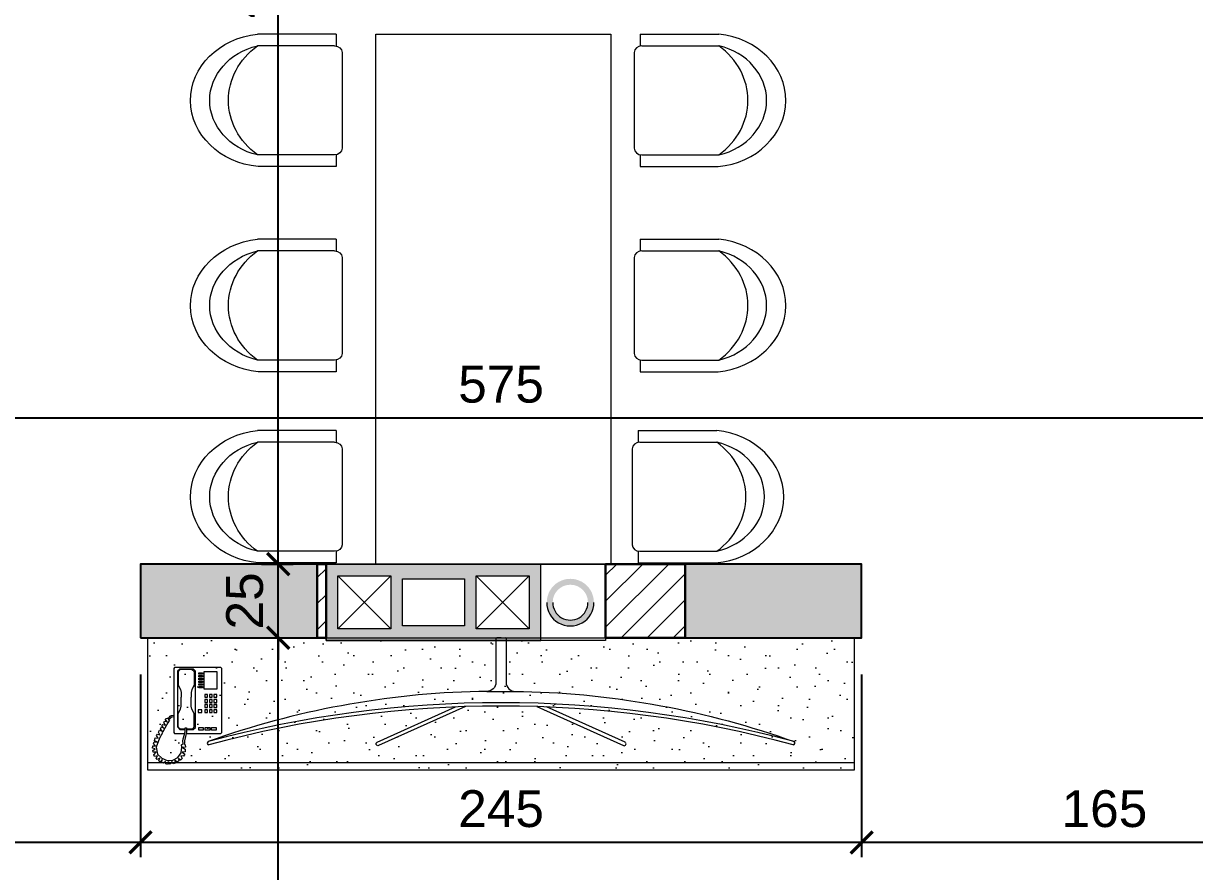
# Model space of a CAD drawing. Header units: centimetres. Extents: x 111832 to 117233, y -55119 to -48329.
# Drawn here: x 114114.6 to 114512.5, y -52586.8 to -52298.7 of the extents above; entities that cross this region are included whole.
import ezdxf

# ---------------------------------------------------------------- set-up
doc = ezdxf.new("R2010")
doc.units = ezdxf.units.CM
doc.header["$LTSCALE"] = 50
doc.header["$MEASUREMENT"] = 0
doc.linetypes.add('CONTINU', pattern=[0])
doc.layers.get('0').update_dxf_attribs({"color": 8})
for name, color, linetype in [('BETON COUPE', 3, 'CONTINU'), ('BETON TRAME', 252, 'Continuous'), ('BORD', 5, 'Continuous'), ('COTE 50ème', 1, 'Continuous')]:
    doc.layers.add(name, color=color, linetype=linetype)
for name, color, linetype, lineweight in [('MACONNERIE COUPE', 7, 'Continuous', 30), ('MACONNERIE HACHURE', 253, 'Continuous', 13), ('MOBILE_Pen_No__18', 9, 'Continuous', 15), ('mobilimi', 8, 'Continuous', 9), ('PERCEMENT', 253, 'Continuous', 20)]:
    doc.layers.add(name, color=color, linetype=linetype, lineweight=lineweight)
doc.layers.add('MOBILE_Pen_No__12', color=7, linetype='Continuous', lineweight=18, true_color=0xa7a7a7)
doc.styles.add('RS_TXT_50', font='arial.ttf', dxfattribs={"height": 12.5})
doc.dimstyles.new('RS_50CM_LINEAIRE', dxfattribs={"dimscale": 5, "dimtxt": 12.5, "dimasz": 1.5, "dimexe": 1, "dimexo": 2.5, "dimgap": 1, "dimtad": 1, "dimdec": 1, "dimrnd": 0.5, "dimdsep": 46, "dimtxsty": 'RS_TXT_50', "dimblk1": 'ARCHTICK', "dimblk2": 'ARCHTICK', "dimsah": 1, "dimcen": 2.5, "dimdle": 1, "dimclrt": 4, "dimadec": 0, "dimazin": 2, "dimtfac": 1, "dimtdec": 1, "dimtix": 1, "dimtmove": 2, "dimatfit": 3, "dimfxl": 1, "dimtolj": 1, "dimtzin": 0, "dimarcsym": 0})

# ---------------------------------------------------------------- blocks, each defined once
blk = doc.blocks.new('Samsung Curved UHD TV_top_cad-block.com')
at = {"color": 0}
for points in [[(-9.4, 104), (-9.4, 18.2, -0.414214), (-27.4, 0.2), (-43.3, 0.2, 0.08003), (-575.5, -98.3)], [(10.6, 104), (10.6, 18.2, 0.414214), (28.6, 0.2), (44.4, 0.2, -0.08003), (576.7, -98.3)], [(-69.5, -29.6), (-240.1, -106.2, -0.969023), (-243.1, -99.6), (-88.9, -30.3)], [(70.7, -29.6), (241.3, -106.2, 0.969023), (244.3, -99.6), (90.1, -30.3)]]:
    blk.add_lwpolyline(points, format="xyb", dxfattribs=at)
for points in [[(0.6, 105.8), (-7.6, 105.8)], [(0.6, 105.8), (8.8, 105.8)]]:
    blk.add_lwpolyline(points, dxfattribs=at)
for centre, radius, start, end in [((-7.6, 104), 1.8, 90, 180), ((8.8, 104), 1.8, 0, 90), ((-1.5, 2066.6), 2066.6, 269.2806, 270.801), ((0.6, -2232.7), 2210.8, 74.8955, 105.1045), ((0.6, -2232.7), 2204.3, 74.8955, 105.1045), ((-573.7, -101.2), 3.43, 122.2401, 267.969), ((574.9, -101.2), 3.43, 272.031, 57.7599)]:
    blk.add_arc(centre, radius, start, end, dxfattribs=at)
blk = doc.blocks.new('1111')
at = {"layer": 'mobilimi'}
for p, q in [((7498090.66, 4737224.66), (7498067.1, 4737224.66)), ((7498090.66, 4737221.1), (7498090.66, 4737224.66)), ((7498090.15, 4737221.13), (7498066.85, 4737221.13)), ((7498092.44, 4737190.14), (7498092.44, 4737219.13)), ((7498090.15, 4737188.14), (7498066.85, 4737188.14)), ((7498090.66, 4737184.61), (7498090.66, 4737188.14)), ((7498090.66, 4737184.61), (7498066.85, 4737184.61))]:
    blk.add_line(p, q, dxfattribs=at)
for centre, major_axis, start_param, end_param in [((7498069.68, 4737204.62), (-23.08, 0), -1.458692, 1.447759), ((7498071.99, 4737204.63), (-19.57, 0), -1.304651, 1.304651), ((7498082.73, 4737204.63), (24.67, 0), 2.270248, 4.012938), ((7498090.15, 4737219.13), (-2.29, 0), 3.141593, 4.712389), ((7498090.15, 4737190.14), (2.29, 0), 4.712389, 6.283185)]:
    blk.add_ellipse(centre, major_axis=major_axis, ratio=0.87377, start_param=start_param, end_param=end_param, dxfattribs=at)
blk = doc.blocks.new('_ArchTick')
at = {"color": 0, "linetype": 'ByBlock', "const_width": 0.15}
blk.add_lwpolyline([(-0.5, -0.5), (0.5, 0.5)], dxfattribs=at)
blk = doc.blocks.new('*D1161')
at = {"layer": 'COTE 50ème', "color": 0, "lineweight": -2, "ltscale": 0.5, "transparency": 16777216}
for p, q in [((114564.37, -52424.74), (114564.37, -52437.71)), ((113989.37, -52456.86), (113989.37, -52427.71)), ((113984.37, -52432.71), (114569.37, -52432.71))]:
    blk.add_line(p, q, dxfattribs=at)
at = {"layer": 'Defpoints', "color": 0, "ltscale": 0.5, "transparency": 16777216}
for p in [(114564.37, -52412.24), (114564.37, -52432.71), (113989.37, -52469.36)]:
    blk.add_point(p, dxfattribs=at)
at = {"layer": 'COTE 50ème', "color": 0, "lineweight": -2, "ltscale": 0.5, "transparency": 16777216, "xscale": 7.5, "yscale": 7.5, "zscale": 7.5, "rotation": 180}
blk.add_blockref('_ArchTick', (113989.37, -52432.71), dxfattribs=at)
at = {"layer": 'COTE 50ème', "color": 0, "lineweight": -2, "ltscale": 0.5, "transparency": 16777216, "xscale": 7.5, "yscale": 7.5, "zscale": 7.5}
blk.add_blockref('_ArchTick', (114564.37, -52432.71), dxfattribs=at)
at = {"layer": 'COTE 50ème', "color": 4, "ltscale": 0.5, "transparency": 16777216, "insert": (114276.87, -52421.35), "char_height": 12.5, "attachment_point": 5, "style": 'RS_TXT_50'}
blk.add_mtext('\\A1;575', dxfattribs=at)
blk = doc.blocks.new('*D1177')
at = {"layer": 'COTE 50ème', "color": 0, "lineweight": -2, "ltscale": 0.5, "transparency": 16777216}
for p, q in [((113989.37, -52568.49), (113989.37, -52690.94)), ((113984.37, -52685.94), (114699.37, -52685.94)), ((114694.37, -52690.31), (114694.37, -52690.94))]:
    blk.add_line(p, q, dxfattribs=at)
at = {"layer": 'Defpoints', "color": 0, "ltscale": 0.5, "transparency": 16777216}
for p in [(113989.37, -52555.99), (114694.37, -52677.81), (114694.37, -52685.94)]:
    blk.add_point(p, dxfattribs=at)
at = {"layer": 'COTE 50ème', "color": 0, "lineweight": -2, "ltscale": 0.5, "transparency": 16777216, "xscale": 7.5, "yscale": 7.5, "zscale": 7.5, "rotation": 180}
blk.add_blockref('_ArchTick', (113989.37, -52685.94), dxfattribs=at)
at = {"layer": 'COTE 50ème', "color": 0, "lineweight": -2, "ltscale": 0.5, "transparency": 16777216, "xscale": 7.5, "yscale": 7.5, "zscale": 7.5}
blk.add_blockref('_ArchTick', (114694.37, -52685.94), dxfattribs=at)
at = {"layer": 'COTE 50ème', "color": 4, "ltscale": 0.5, "transparency": 16777216, "insert": (114341.87, -52674.55), "char_height": 12.5, "attachment_point": 5, "style": 'RS_TXT_50'}
blk.add_mtext('\\A1;705', dxfattribs=at)
blk = doc.blocks.new('*D1301')
at = {"layer": 'COTE 50ème', "color": 0, "lineweight": -2, "ltscale": 0.5, "transparency": 16777216}
for p, q in [((114201.18, -53114.36), (114201.18, -52502.36)), ((114196.87, -52507.36), (114206.18, -52507.36)), ((114216.89, -53109.36), (114196.18, -53109.36))]:
    blk.add_line(p, q, dxfattribs=at)
at = {"layer": 'Defpoints', "color": 0, "ltscale": 0.5, "transparency": 16777216}
for p in [(114184.37, -52507.36), (114201.18, -52507.36), (114229.39, -53109.36)]:
    blk.add_point(p, dxfattribs=at)
at = {"layer": 'COTE 50ème', "color": 0, "lineweight": -2, "ltscale": 0.5, "transparency": 16777216, "xscale": 7.5, "yscale": 7.5, "zscale": 7.5}
for p, rotation in [((114201.18, -52507.36), 90), ((114201.18, -53109.36), 270)]:
    blk.add_blockref('_ArchTick', p, dxfattribs=dict(at, rotation=rotation))
at = {"layer": 'COTE 50ème', "color": 4, "ltscale": 0.5, "transparency": 16777216, "insert": (114189.8, -52808.36), "char_height": 12.5, "attachment_point": 5, "rotation": 90, "style": 'RS_TXT_50'}
blk.add_mtext('\\A1;602', dxfattribs=at)
blk = doc.blocks.new('*D1302')
at = {"layer": 'COTE 50ème', "color": 0, "lineweight": -2, "ltscale": 0.5, "transparency": 16777216}
for p, q in [((114201.18, -52482.36), (114201.18, -52474.86)), ((114195.45, -52482.36), (114206.18, -52482.36)), ((114201.18, -52507.36), (114201.18, -52482.36)), ((114196.87, -52507.36), (114206.18, -52507.36)), ((114201.18, -52507.36), (114201.18, -52514.86))]:
    blk.add_line(p, q, dxfattribs=at)
at = {"layer": 'Defpoints', "color": 0, "ltscale": 0.5, "transparency": 16777216}
for p in [(114182.95, -52482.36), (114201.18, -52482.36), (114184.37, -52507.36)]:
    blk.add_point(p, dxfattribs=at)
at = {"layer": 'COTE 50ème', "color": 0, "lineweight": -2, "ltscale": 0.5, "transparency": 16777216, "xscale": 7.5, "yscale": 7.5, "zscale": 7.5}
for p, rotation in [((114201.18, -52482.36), 270), ((114201.18, -52507.36), 90)]:
    blk.add_blockref('_ArchTick', p, dxfattribs=dict(at, rotation=rotation))
at = {"layer": 'COTE 50ème', "color": 4, "ltscale": 0.5, "transparency": 16777216, "insert": (114189.8, -52494.86), "char_height": 12.5, "attachment_point": 5, "rotation": 90, "style": 'RS_TXT_50'}
blk.add_mtext('\\A1;25', dxfattribs=at)
blk = doc.blocks.new('*D1303')
at = {"layer": 'COTE 50ème', "color": 0, "lineweight": -2, "ltscale": 0.5, "transparency": 16777216}
for p, q in [((114201.18, -52487.36), (114201.18, -52077.36)), ((114191.84, -52082.36), (114206.18, -52082.36)), ((114195.45, -52482.36), (114206.18, -52482.36))]:
    blk.add_line(p, q, dxfattribs=at)
at = {"layer": 'Defpoints', "color": 0, "ltscale": 0.5, "transparency": 16777216}
for p in [(114179.34, -52082.36), (114201.18, -52082.36), (114182.95, -52482.36)]:
    blk.add_point(p, dxfattribs=at)
at = {"layer": 'COTE 50ème', "color": 0, "lineweight": -2, "ltscale": 0.5, "transparency": 16777216, "xscale": 7.5, "yscale": 7.5, "zscale": 7.5}
for p, rotation in [((114201.18, -52082.36), 90), ((114201.18, -52482.36), 270)]:
    blk.add_blockref('_ArchTick', p, dxfattribs=dict(at, rotation=rotation))
at = {"layer": 'COTE 50ème', "color": 4, "ltscale": 0.5, "transparency": 16777216, "insert": (114189.8, -52282.36), "char_height": 12.5, "attachment_point": 5, "rotation": 90, "style": 'RS_TXT_50'}
blk.add_mtext('\\A1;400', dxfattribs=at)
blk = doc.blocks.new('*D1304')
at = {"layer": 'COTE 50ème', "color": 0, "lineweight": -2, "ltscale": 0.5, "transparency": 16777216}
for p, q in [((114399.37, -52519.86), (114399.37, -52581.88)), ((114564.37, -52553.59), (114564.37, -52581.88)), ((114569.37, -52576.88), (114394.37, -52576.88))]:
    blk.add_line(p, q, dxfattribs=at)
at = {"layer": 'Defpoints', "color": 0, "ltscale": 0.5, "transparency": 16777216}
for p in [(114399.37, -52507.36), (114564.37, -52541.09), (114399.37, -52576.88)]:
    blk.add_point(p, dxfattribs=at)
at = {"layer": 'COTE 50ème', "color": 0, "lineweight": -2, "ltscale": 0.5, "transparency": 16777216, "xscale": 7.5, "yscale": 7.5, "zscale": 7.5, "rotation": 180}
blk.add_blockref('_ArchTick', (114399.37, -52576.88), dxfattribs=at)
at = {"layer": 'COTE 50ème', "color": 0, "lineweight": -2, "ltscale": 0.5, "transparency": 16777216, "xscale": 7.5, "yscale": 7.5, "zscale": 7.5}
blk.add_blockref('_ArchTick', (114564.37, -52576.88), dxfattribs=at)
at = {"layer": 'COTE 50ème', "color": 4, "ltscale": 0.5, "transparency": 16777216, "insert": (114481.87, -52565.5), "char_height": 12.5, "attachment_point": 5, "style": 'RS_TXT_50'}
blk.add_mtext('\\A1;165', dxfattribs=at)
blk = doc.blocks.new('*D1305')
at = {"layer": 'COTE 50ème', "color": 0, "lineweight": -2, "ltscale": 0.5, "transparency": 16777216}
for p, q in [((114154.37, -52519.86), (114154.37, -52581.88)), ((114399.37, -52519.86), (114399.37, -52581.88)), ((114404.37, -52576.88), (114149.37, -52576.88))]:
    blk.add_line(p, q, dxfattribs=at)
at = {"layer": 'Defpoints', "color": 0, "ltscale": 0.5, "transparency": 16777216}
for p in [(114154.37, -52507.36), (114399.37, -52507.36), (114154.37, -52576.88)]:
    blk.add_point(p, dxfattribs=at)
at = {"layer": 'COTE 50ème', "color": 0, "lineweight": -2, "ltscale": 0.5, "transparency": 16777216, "xscale": 7.5, "yscale": 7.5, "zscale": 7.5, "rotation": 180}
blk.add_blockref('_ArchTick', (114154.37, -52576.88), dxfattribs=at)
at = {"layer": 'COTE 50ème', "color": 0, "lineweight": -2, "ltscale": 0.5, "transparency": 16777216, "xscale": 7.5, "yscale": 7.5, "zscale": 7.5}
blk.add_blockref('_ArchTick', (114399.37, -52576.88), dxfattribs=at)
at = {"layer": 'COTE 50ème', "color": 4, "ltscale": 0.5, "transparency": 16777216, "insert": (114276.87, -52565.5), "char_height": 12.5, "attachment_point": 5, "style": 'RS_TXT_50'}
blk.add_mtext('\\A1;245', dxfattribs=at)
blk = doc.blocks.new('*D1306')
at = {"layer": 'COTE 50ème', "color": 0, "lineweight": -2, "ltscale": 0.5, "transparency": 16777216}
for p, q in [((114154.37, -52519.86), (114154.37, -52581.88)), ((113989.37, -52523.83), (113989.37, -52581.88)), ((114159.37, -52576.88), (113984.37, -52576.88))]:
    blk.add_line(p, q, dxfattribs=at)
at = {"layer": 'Defpoints', "color": 0, "ltscale": 0.5, "transparency": 16777216}
for p in [(114154.37, -52507.36), (113989.37, -52511.33), (113989.37, -52576.88)]:
    blk.add_point(p, dxfattribs=at)
at = {"layer": 'COTE 50ème', "color": 0, "lineweight": -2, "ltscale": 0.5, "transparency": 16777216, "xscale": 7.5, "yscale": 7.5, "zscale": 7.5, "rotation": 180}
blk.add_blockref('_ArchTick', (113989.37, -52576.88), dxfattribs=at)
at = {"layer": 'COTE 50ème', "color": 0, "lineweight": -2, "ltscale": 0.5, "transparency": 16777216, "xscale": 7.5, "yscale": 7.5, "zscale": 7.5}
blk.add_blockref('_ArchTick', (114154.37, -52576.88), dxfattribs=at)
at = {"layer": 'COTE 50ème', "color": 4, "ltscale": 0.5, "transparency": 16777216, "insert": (114071.87, -52565.5), "char_height": 12.5, "attachment_point": 5, "style": 'RS_TXT_50'}
blk.add_mtext('\\A1;165', dxfattribs=at)

msp = doc.modelspace()

# ---------------------------------------------------------------- hatches: boundary and pattern name
at = {"layer": 'BETON TRAME', "transparency": 33554559}
h = msp.add_hatch(color=256, dxfattribs=at)
h.dxf.hatch_style = 1
h.paths.add_polyline_path([(115189.37, -52797.36), (115224.37, -52797.36), (115224.37, -53272.36), (114694.37, -53272.36), (114694.37, -52797.36), (114729.37, -52797.36), (114729.37, -53232.36), (114939.37, -53232.36), (114939.37, -52902.36), (114979.37, -52902.36), (114979.37, -53232.36), (115189.37, -53232.36)])
h.paths.add_polyline_path([(114824.37, -52057.36), (114799.37, -52057.36), (114799.37, -52562.36), (114824.37, -52562.36)])
h.paths.add_polyline_path([(115119.37, -52057.36), (115094.37, -52057.36), (115094.37, -52562.36), (115119.37, -52562.36)])
h.paths.add_polyline_path([(114689.37, -52082.36), (114799.37, -52082.36), (114799.37, -52057.36), (114689.37, -52057.36)])
h.paths.add_polyline_path([(114229.37, -52082.36), (114329.37, -52082.36), (114329.37, -52057.36), (114229.37, -52057.36)])
h.paths.add_polyline_path([(113989.37, -52147.36), (113964.37, -52147.36), (113964.37, -52057.36), (113989.37, -52057.36)])
h.paths.add_polyline_path([(113964.37, -52567.36), (113989.37, -52567.36), (113989.37, -52424.25), (113964.37, -52424.25)])
h.paths.add_polyline_path([(113964.37, -52887.36), (113989.37, -52887.36), (113989.37, -52747.36), (113964.37, -52747.36)])
h.paths.add_polyline_path([(113964.37, -53134.36), (114044.37, -53134.36), (114044.37, -53109.36), (113989.37, -53109.36), (113989.37, -53082.36), (113964.37, -53082.36)])
h.paths.add_polyline_path([(114329.37, -53134.36), (114399.37, -53134.36), (114399.37, -53109.36), (114329.37, -53109.36)])
h.paths.add_polyline_path([(114484.37, -53134.36), (114499.37, -53134.36), (114499.37, -53109.36), (114484.37, -53109.36)])
h.paths.add_polyline_path([(115434.48, -53134.36), (115419.37, -53134.36), (115419.37, -53109.36), (115434.48, -53109.36)])
h.paths.add_polyline_path([(115589.37, -53134.36), (115519.37, -53134.36), (115519.37, -53109.36), (115589.37, -53109.36)])
h.paths.add_polyline_path([(115954.37, -53134.36), (115874.37, -53134.36), (115874.37, -53109.36), (115929.37, -53109.36), (115929.37, -53062.36), (115954.37, -53062.36)])
h.paths.add_polyline_path([(115954.37, -52887.36), (115929.37, -52887.36), (115929.37, -52747.36), (115954.37, -52747.36)])
h.paths.add_polyline_path([(115929.37, -52147.36), (115954.37, -52147.36), (115954.37, -52057.36), (115929.37, -52057.36)])
h.paths.add_polyline_path([(115689.37, -52082.36), (115689.37, -52057.36), (115589.37, -52057.36), (115589.37, -52082.36)])
h.paths.add_polyline_path([(115119.37, -52082.36), (115229.37, -52082.36), (115229.37, -52057.36), (115119.37, -52057.36)])
h.paths.add_polyline_path([(115954.37, -52567.36), (115929.37, -52567.36), (115929.37, -52424.25), (115954.37, -52424.25)])
h.paths.add_polyline_path([(115764.37, -52507.36), (115704.37, -52507.36), (115704.37, -52482.36), (115764.37, -52482.36)])
h.paths.add_polyline_path([(115579.37, -52507.36), (115519.37, -52507.36), (115519.37, -52482.36), (115579.37, -52482.36)])
h.paths.add_polyline_path([(114339.37, -52507.36), (114399.37, -52507.36), (114399.37, -52482.36), (114339.37, -52482.36)])
h.paths.add_polyline_path([(114154.37, -52507.36), (114214.37, -52507.36), (114214.37, -52482.36), (114154.37, -52482.36)])
at = {"layer": 'MACONNERIE HACHURE'}
h = msp.add_hatch(dxfattribs=at)
h.set_pattern_fill('ANSI31', color=256, scale=50, style=0)
h.set_pattern_definition([(45, (923.721, 14234.1016), (-4.41941738, 4.41941738), [])])
h.paths.add_polyline_path([(114499.37, -53137.36), (114499.37, -53147.36), (114399.37, -53147.36), (114399.37, -53097.36), (114499.37, -53097.36), (114499.37, -53107.36), (114414.37, -53107.36), (114414.37, -53137.36)])
h.paths.add_polyline_path([(115954.37, -52057.36), (116034.37, -52057.36), (116034.37, -52082.36), (115954.37, -52082.36)])
h.paths.add_polyline_path([(113964.37, -52057.36), (113884.37, -52057.36), (113884.37, -52082.36), (113964.37, -52082.36)])
h.paths.add_polyline_path([(113884.37, -52082.36), (113859.37, -52082.36), (113859.37, -52130.36), (113884.37, -52130.36)])
h.paths.add_polyline_path([(113989.37, -52154.25), (113964.37, -52154.25), (113964.37, -52147.36), (113989.37, -52147.36)])
h.paths.add_polyline_path([(115954.37, -52154.25), (115929.37, -52154.25), (115929.37, -52147.36), (115954.37, -52147.36)])
h.paths.add_polyline_path([(114926.37, -53272.36), (114926.37, -53387.36), (114992.37, -53387.36), (114992.37, -53272.36), (114972.37, -53272.36), (114972.37, -53367.36), (114946.37, -53367.36), (114946.37, -53272.36)])
h.paths.add_polyline_path([(115224.37, -53762.36), (115294.37, -53762.36), (115294.37, -53622.36), (115269.37, -53622.36), (115269.37, -53737.36), (115224.37, -53737.36)])
h.paths.add_polyline_path([(114694.37, -53762.36), (114624.37, -53762.36), (114624.37, -53622.36), (114649.37, -53622.36), (114649.37, -53737.36), (114694.37, -53737.36)])
h.paths.add_polyline_path([(114224.37, -53134.36), (114329.37, -53134.36), (114329.37, -53109.36), (114224.37, -53109.36)])
h.paths.add_polyline_path([(115694.37, -53134.36), (115589.37, -53134.36), (115589.37, -53109.36), (115694.37, -53109.36)])
h.paths.add_polyline_path([(113964.37, -52902.25), (113989.37, -52902.25), (113989.37, -52887.36), (113964.37, -52887.36)])
h.paths.add_polyline_path([(116034.37, -53342.47), (116059.37, -53342.47), (116059.37, -53397.36), (116034.37, -53397.36)])
h.paths.add_polyline_path([(116034.37, -53087.36), (116059.37, -53087.36), (116059.37, -53157.36), (116034.37, -53157.36)])
h.paths.add_polyline_path([(116034.37, -52902.25), (116059.37, -52902.25), (116059.37, -52747.36), (116034.37, -52747.36)])
h.paths.add_polyline_path([(116034.37, -52502.36), (116059.37, -52502.36), (116059.37, -52542.36), (116034.37, -52542.36)])
h.paths.add_polyline_path([(113884.37, -53342.47), (113859.37, -53342.47), (113859.37, -53397.36), (113884.37, -53397.36)])
h.paths.add_polyline_path([(113884.37, -53087.36), (113859.37, -53087.36), (113859.37, -53157.36), (113884.37, -53157.36)])
h.paths.add_polyline_path([(113884.37, -52902.25), (113859.37, -52902.25), (113859.37, -52747.36), (113884.37, -52747.36)])
h.paths.add_polyline_path([(113884.37, -52494.36), (113859.37, -52494.36), (113859.37, -52542.36), (113884.37, -52542.36)])
h.paths.add_polyline_path([(115929.37, -52507.36), (115764.37, -52507.36), (115764.37, -52482.36), (115929.37, -52482.36)])
h.paths.add_polyline_path([(115704.37, -52507.36), (115701.34, -52507.36), (115701.34, -52482.36), (115704.37, -52482.36)])
h.paths.add_polyline_path([(115606.34, -52507.36), (115579.37, -52507.36), (115579.37, -52482.36), (115606.34, -52482.36)])
h.paths.add_polyline_path([(114214.37, -52507.36), (114217.4, -52507.36), (114217.4, -52482.36), (114214.37, -52482.36)])
h.paths.add_polyline_path([(114312.4, -52507.36), (114339.37, -52507.36), (114339.37, -52482.36), (114312.4, -52482.36)])
h.paths.add_polyline_path([(114679.37, -53134.36), (114694.37, -53134.36), (114694.37, -53109.36), (114679.37, -53109.36)])
h.paths.add_polyline_path([(115954.37, -52902.25), (115929.37, -52902.25), (115929.37, -52887.36), (115954.37, -52887.36)])
h.paths.add_polyline_path([(115494.37, -52677.36), (115506.37, -52677.36), (115506.37, -52507.29), (115519.37, -52507.36), (115519.37, -52482.36), (115494.37, -52482.36), (115494.37, -52590.36), (115484.37, -52590.36), (115484.37, -52602.36), (115494.37, -52602.36)])
h.paths.add_polyline_path([(115506.37, -52804.36), (115506.37, -52814.36), (115494.37, -52814.36), (115494.37, -52769.36), (115506.37, -52769.36), (115506.37, -52779.36), (115929.37, -52779.36), (115929.37, -52804.36)])
h.paths.add_polyline_path([(115239.37, -53134.36), (115224.37, -53134.36), (115224.37, -53109.36), (115239.37, -53109.36)])
h.paths.add_polyline_path([(115392.37, -52928.36), (115370.37, -52928.36), (115370.37, -52819.36), (115224.37, -52819.36), (115224.37, -52807.36), (115382.37, -52807.36), (115382.37, -52916.36), (115392.37, -52916.36)])
h.paths.add_polyline_path([(115506.37, -52906.36), (115494.37, -52906.36), (115494.37, -52916.36), (115484.37, -52916.36), (115484.37, -52928.36), (115494.37, -52928.36), (115494.37, -53097.36), (115418.97, -53097.36), (115418.97, -53107.36), (115504.37, -53107.36), (115504.37, -53137.36), (115418.97, -53137.36), (115418.97, -53147.36), (115519.37, -53147.36), (115519.37, -53107.36), (115506.37, -53107.36)])
h.paths.add_polyline_path([(115224.37, -52602.36), (115224.37, -52697.36), (115189.37, -52697.36), (115189.37, -52541.36), (115119.37, -52541.36), (115119.37, -52529.36), (115224.37, -52529.36), (115224.37, -52590.36), (115234.37, -52590.36), (115234.37, -52602.36)])
h.paths.add_polyline_path([(114229.37, -52082.36), (113989.37, -52082.36), (113989.37, -52057.36), (114229.37, -52057.36)])
h.paths.add_polyline_path([(114564.37, -52357.36), (114564.37, -52382.36), (114564.37, -52382.36), (114564.37, -52422.36), (114576.37, -52422.36), (114576.37, -52412.36), (114586.37, -52412.36), (114586.37, -52400.36), (114576.37, -52400.36), (114576.37, -52252.36), (114799.37, -52252.36), (114799.37, -52232.36), (114576.37, -52232.36), (114576.37, -52224.36), (114564.37, -52224.36)])
h.paths.add_polyline_path([(113989.37, -53082.36), (113964.37, -53082.36), (113964.37, -53062.36), (113989.37, -53062.36)])
h.paths.add_polyline_path([(115372.37, -52308.36), (115119.37, -52308.36), (115119.37, -52288.36), (115372.37, -52288.36), (115372.37, -52278.36), (115384.37, -52278.36), (115384.37, -52590.36), (115392.37, -52590.36), (115392.37, -52602.36), (115316.37, -52602.36), (115316.37, -52590.36), (115372.37, -52590.36)])
h.paths.add_polyline_path([(115229.37, -52082.36), (115372.37, -52082.36), (115372.37, -52196.36), (115384.37, -52196.36), (115384.37, -52082.36), (115409.37, -52082.36), (115409.37, -52057.36), (115229.37, -52057.36)])
h.paths.add_polyline_path([(115146.03, -52902.36), (115189.37, -52902.36), (115189.37, -52942.36), (115146.03, -52942.36)])
h.paths.add_polyline_path([(114979.37, -52902.36), (115019.37, -52902.36), (115019.37, -52942.36), (114979.37, -52942.36)])
h.paths.add_polyline_path([(114772.7, -52902.36), (114729.37, -52902.36), (114729.37, -52942.36), (114772.7, -52942.36)])
h.paths.add_polyline_path([(114939.37, -52902.36), (114899.37, -52902.36), (114899.37, -52942.36), (114939.37, -52942.36)])
h.paths.add_polyline_path([(115094.37, -52082.36), (115074.37, -52082.36), (115074.37, -52057.36), (115094.37, -52057.36)])
h.paths.add_polyline_path([(114706.37, -52529.36), (114706.37, -52400.36), (114668.37, -52400.36), (114668.37, -52412.36), (114694.37, -52412.36), (114694.37, -52560.23), (114576.37, -52560.23), (114576.37, -52504.36), (114564.37, -52504.36), (114564.37, -52572.36), (114694.37, -52572.23), (114694.37, -52697.36), (114729.37, -52697.36), (114729.37, -52541.36), (114799.37, -52541.36), (114799.37, -52529.36)])
h.paths.add_polyline_path([(115929.37, -52082.36), (115869.37, -52082.36), (115869.37, -52057.36), (115929.37, -52057.36)])
h.paths.add_polyline_path([(114974.37, -52082.36), (114824.37, -52082.36), (114824.37, -52057.36), (114974.37, -52057.36)])
h.paths.add_polyline_path([(114689.37, -52082.36), (114576.37, -52082.36), (114576.37, -52142.36), (114564.37, -52142.36), (114564.37, -52082.36), (114329.37, -52082.36), (114329.37, -52057.36), (114689.37, -52057.36)])
h.paths.add_polyline_path([(115094.37, -52562.36), (115094.37, -52612.36), (115009.37, -52612.36), (115009.37, -52632.36), (115119.37, -52632.36), (115119.37, -52562.36)])
h.paths.add_polyline_path([(114909.37, -52632.36), (114799.37, -52632.36), (114799.37, -52562.36), (114824.37, -52562.36), (114824.37, -52612.36), (114909.37, -52612.36)])
at = {"layer": 'MOBILE_Pen_No__18', "linetype": 'Continuous', "lineweight": 15}
h = msp.add_hatch(dxfattribs=at)
h.set_pattern_fill('CUT_STONE', color=9, angle=180, style=0, pattern_type=2)
h.set_pattern_definition([(135, (114122.883, -44874.524), (6.363961, 6.363961), [0, -6, 0, -9]), (70, (114102.883, -44874.524), (-8.457234, 3.078181), [0, -4.4, 0, -7.6])])
h.paths.add_polyline_path([(114396.87, -52552.36), (114156.87, -52552.36), (114156.87, -52507.36), (114396.87, -52507.36)])
at = {"layer": 'PERCEMENT'}
h = msp.add_hatch(color=256, dxfattribs=at)
h.paths.add_polyline_path([(114290.4, -52482.36), (114217.4, -52482.36), (114217.4, -52508.36), (114290.4, -52508.36)])
h.paths.add_polyline_path([(114286.4, -52486.36), (114286.4, -52504.36), (114268.4, -52504.36), (114268.4, -52486.36)], flags=0)
h.paths.add_polyline_path([(114264.4, -52503.36), (114243.4, -52503.36), (114243.4, -52487.36), (114264.4, -52487.36)], flags=0)
h.paths.add_polyline_path([(114239.4, -52486.36), (114239.4, -52504.36), (114221.4, -52504.36), (114221.4, -52486.36)], flags=0)
h = msp.add_hatch(color=256, dxfattribs=at)
edge = h.paths.add_edge_path()
edge.add_ellipse((114300.4, -52495.36), major_axis=(5.66, 5.66), ratio=1, start_angle=135, end_angle=315)
edge.add_ellipse((114300.4, -52495.36), major_axis=(5.66, 5.66), ratio=1, start_angle=315, end_angle=495)
edge = h.paths.add_edge_path(flags=0)
edge.add_ellipse((114300.4, -52495.36), major_axis=(-4.24, 4.24), ratio=1, start_angle=-135, end_angle=45, ccw=False)
edge.add_ellipse((114300.4, -52495.36), major_axis=(-4.24, 4.24), ratio=1, start_angle=45, end_angle=225, ccw=False)

# ---------------------------------------------------------------- linework, layer by layer
at = {"layer": 'BETON COUPE'}
for points in [[(114154.37, -52507.36), (114214.37, -52507.36), (114214.37, -52482.36), (114154.37, -52482.36)], [(114339.37, -52507.36), (114399.37, -52507.36), (114399.37, -52482.36), (114339.37, -52482.36)]]:
    msp.add_lwpolyline(points, close=True, dxfattribs=at)
at = {"layer": 'BORD', "lineweight": 5, "ltscale": 0.5}
msp.add_lwpolyline([(114217.4, -52482.36), (114312.4, -52482.36), (114312.4, -52508.36), (114217.4, -52508.36)], close=True, dxfattribs=at)
at = {"layer": 'MACONNERIE COUPE', "ltscale": 0.5}
for points in [[(114214.37, -52507.36), (114217.4, -52507.36), (114217.4, -52482.36), (114214.37, -52482.36)], [(114312.4, -52507.36), (114339.37, -52507.36), (114339.37, -52482.36), (114312.4, -52482.36)]]:
    msp.add_lwpolyline(points, close=True, dxfattribs=at)
at = {"layer": 'MOBILE_Pen_No__12', "color": 253, "linetype": 'Continuous', "lineweight": 18, "true_color": 0xa7a7a7}
for p, q in [((114156.87, -52552.36), (114156.87, -52507.36)), ((114156.87, -52507.36), (114396.87, -52507.36)), ((114396.87, -52507.36), (114396.87, -52552.36)), ((114165.95, -52517.52), (114165.64, -52517.83)), ((114165.64, -52517.83), (114165.64, -52539.53)), ((114181.68, -52517.52), (114165.95, -52517.52)), ((114167.68, -52517.99), (114166.9, -52518.77)), ((114166.9, -52518.77), (114166.9, -52537.65)), ((114167.37, -52518.46), (114167.21, -52519.09)), ((114167.21, -52519.09), (114167.21, -52523.34)), ((114168, -52518.15), (114167.37, -52518.46)), ((114172.4, -52517.99), (114167.68, -52517.99)), ((114171.77, -52518.15), (114168, -52518.15)), ((114171.77, -52518.15), (114172.4, -52518.46)), ((114173.03, -52518.77), (114172.4, -52517.99)), ((114172.4, -52518.46), (114172.56, -52519.09)), ((114172.56, -52519.09), (114172.56, -52523.34)), ((114173.03, -52537.8), (114173.03, -52518.77)), ((114174.13, -52519.25), (114175.39, -52519.25)), ((114174.13, -52519.72), (114174.13, -52519.25)), ((114175.39, -52519.72), (114174.13, -52519.72)), ((114174.13, -52520.19), (114175.39, -52520.19)), ((114174.13, -52520.66), (114174.13, -52520.19)), ((114175.39, -52520.66), (114174.13, -52520.66)), ((114175.39, -52519.25), (114175.39, -52519.72)), ((114175.39, -52520.19), (114175.39, -52520.66)), ((114175.86, -52518.93), (114175.86, -52524.75)), ((114180.42, -52518.93), (114175.86, -52518.93)), ((114180.42, -52524.75), (114180.42, -52518.93)), ((114181.99, -52517.83), (114181.68, -52517.52)), ((114181.99, -52539.53), (114181.99, -52517.83)), ((114167.21, -52523.34), (114167.52, -52524.12)), ((114167.52, -52524.12), (114168, -52524.91)), ((114172.24, -52524.12), (114171.77, -52524.91)), ((114172.56, -52523.34), (114172.24, -52524.12)), ((114174.13, -52521.13), (114175.39, -52521.13)), ((114174.13, -52521.61), (114174.13, -52521.13)), ((114175.39, -52521.61), (114174.13, -52521.61)), ((114174.13, -52522.55), (114174.13, -52522.08)), ((114174.13, -52522.08), (114175.39, -52522.08)), ((114175.39, -52522.55), (114174.13, -52522.55)), ((114174.13, -52523.02), (114175.39, -52523.02)), ((114174.13, -52523.49), (114174.13, -52523.02)), ((114175.39, -52523.49), (114174.13, -52523.49)), ((114174.13, -52523.96), (114175.39, -52523.96)), ((114174.13, -52524.44), (114174.13, -52523.96)), ((114175.39, -52524.44), (114174.13, -52524.44)), ((114175.39, -52521.13), (114175.39, -52521.61)), ((114175.39, -52522.08), (114175.39, -52522.55)), ((114175.39, -52523.02), (114175.39, -52523.49)), ((114175.39, -52523.96), (114175.39, -52524.44)), ((114168, -52524.91), (114168.15, -52526.01)), ((114168.15, -52526.01), (114168.15, -52527.58)), ((114168.15, -52530.57), (114168.15, -52527.58)), ((114171.77, -52524.91), (114171.61, -52526.01)), ((114171.61, -52526.01), (114171.61, -52527.58)), ((114171.61, -52530.57), (114171.61, -52527.58)), ((114175.86, -52524.75), (114180.42, -52524.75)), ((114176.17, -52526.64), (114176.17, -52527.58)), ((114177.12, -52526.64), (114176.17, -52526.64)), ((114176.17, -52527.58), (114177.12, -52527.58)), ((114176.17, -52528.37), (114176.17, -52529.31)), ((114177.12, -52528.37), (114176.17, -52528.37)), ((114177.12, -52527.58), (114177.12, -52526.64)), ((114177.12, -52529.31), (114177.12, -52528.37)), ((114178.69, -52526.64), (114177.75, -52526.64)), ((114177.75, -52526.64), (114177.75, -52527.58)), ((114177.75, -52527.58), (114178.69, -52527.58)), ((114177.75, -52528.37), (114177.75, -52529.31)), ((114178.69, -52528.37), (114177.75, -52528.37)), ((114178.69, -52527.58), (114178.69, -52526.64)), ((114178.69, -52529.31), (114178.69, -52528.37)), ((114179.32, -52526.64), (114179.32, -52527.58)), ((114180.26, -52526.64), (114179.32, -52526.64)), ((114179.32, -52527.58), (114180.26, -52527.58)), ((114179.32, -52528.37), (114179.32, -52529.31)), ((114180.26, -52528.37), (114179.32, -52528.37)), ((114180.26, -52527.58), (114180.26, -52526.64)), ((114180.26, -52529.31), (114180.26, -52528.37)), ((114167.21, -52533.24), (114167.52, -52532.46)), ((114167.52, -52532.46), (114168, -52531.67)), ((114168, -52531.67), (114168.15, -52530.57)), ((114171.77, -52531.67), (114171.61, -52530.57)), ((114172.24, -52532.46), (114171.77, -52531.67)), ((114172.56, -52533.24), (114172.24, -52532.46)), ((114173.97, -52531.83), (114173.97, -52532.77)), ((114175.23, -52531.83), (114173.97, -52531.83)), ((114175.23, -52532.77), (114175.23, -52531.83)), ((114176.17, -52529.31), (114177.12, -52529.31)), ((114177.12, -52530.1), (114176.17, -52530.1)), ((114176.17, -52530.1), (114176.17, -52531.04)), ((114176.17, -52531.04), (114177.12, -52531.04)), ((114176.17, -52531.83), (114176.17, -52532.77)), ((114177.12, -52531.83), (114176.17, -52531.83)), ((114177.12, -52531.04), (114177.12, -52530.1)), ((114177.12, -52532.77), (114177.12, -52531.83)), ((114177.75, -52529.31), (114178.69, -52529.31)), ((114178.69, -52530.1), (114177.75, -52530.1)), ((114177.75, -52530.1), (114177.75, -52531.04)), ((114177.75, -52531.04), (114178.69, -52531.04)), ((114178.69, -52531.83), (114177.75, -52531.83)), ((114177.75, -52531.83), (114177.75, -52532.77)), ((114178.69, -52531.04), (114178.69, -52530.1)), ((114178.69, -52532.77), (114178.69, -52531.83)), ((114179.32, -52529.31), (114180.26, -52529.31)), ((114179.32, -52530.1), (114179.32, -52531.04)), ((114180.26, -52530.1), (114179.32, -52530.1)), ((114179.32, -52531.04), (114180.26, -52531.04)), ((114179.32, -52531.83), (114179.32, -52532.77)), ((114180.26, -52531.83), (114179.32, -52531.83)), ((114180.26, -52531.04), (114180.26, -52530.1)), ((114180.26, -52532.77), (114180.26, -52531.83)), ((114162.32, -52536.17), (114162.57, -52535.69)), ((114162.83, -52537.09), (114162.32, -52536.17)), ((114162.57, -52535.69), (114163.4, -52535.94)), ((114163.59, -52536.32), (114162.57, -52538.04)), ((114162.89, -52535.11), (114163.02, -52534.76)), ((114163.4, -52535.94), (114162.89, -52535.11)), ((114163.02, -52534.76), (114163.37, -52534.67)), ((114163.37, -52534.67), (114163.94, -52534.64)), ((114164.16, -52535.37), (114163.59, -52536.32)), ((114164.1, -52535.05), (114163.78, -52535.05)), ((114163.78, -52535.05), (114164.16, -52535.37)), ((114163.94, -52534.64), (114164.39, -52534.03)), ((114164.29, -52534.86), (114164.1, -52535.05)), ((114164.7, -52534.57), (114164.29, -52534.86)), ((114164.39, -52534.03), (114164.77, -52533.81)), ((114165.05, -52534.32), (114164.7, -52534.57)), ((114164.77, -52533.81), (114165.64, -52533.72)), ((114165.64, -52534.19), (114165.05, -52534.32)), ((114167.21, -52537.49), (114167.21, -52533.24)), ((114172.56, -52537.49), (114172.56, -52533.24)), ((114173.97, -52532.77), (114175.23, -52532.77)), ((114176.17, -52532.77), (114177.12, -52532.77)), ((114177.75, -52532.77), (114178.69, -52532.77)), ((114179.32, -52532.77), (114180.26, -52532.77)), ((114159.74, -52540.59), (114160.09, -52540.08)), ((114160.09, -52540.08), (114160.98, -52540.34)), ((114160.5, -52539.48), (114160.85, -52538.81)), ((114160.98, -52540.34), (114160.5, -52539.48)), ((114161.78, -52539.67), (114160.76, -52541.52)), ((114160.85, -52538.81), (114161.71, -52539.1)), ((114161.14, -52538.36), (114161.46, -52537.66)), ((114161.71, -52539.1), (114161.14, -52538.36)), ((114161.46, -52537.66), (114162.32, -52538.04)), ((114161.65, -52537.31), (114161.9, -52536.8)), ((114162.32, -52538.04), (114161.65, -52537.31)), ((114161.9, -52539.35), (114161.68, -52539.41)), ((114161.68, -52539.41), (114161.78, -52539.67)), ((114161.9, -52536.8), (114162.83, -52537.09)), ((114162.57, -52538.04), (114161.9, -52539.35)), ((114165.64, -52539.53), (114165.95, -52539.85)), ((114165.95, -52539.85), (114169.34, -52539.85)), ((114166.9, -52537.65), (114167.68, -52538.59)), ((114167.37, -52538.12), (114167.21, -52537.49)), ((114168, -52538.43), (114167.37, -52538.12)), ((114167.68, -52538.59), (114169.52, -52538.59)), ((114169.53, -52538.43), (114168, -52538.43)), ((114168.87, -52541.74), (114169.26, -52540.24)), ((114169.26, -52540.24), (114169.48, -52539.22)), ((114169.48, -52539.22), (114169.57, -52537.96)), ((114169.57, -52537.96), (114170.04, -52537.96)), ((114170.02, -52539.32), (114169.64, -52540.91)), ((114169.89, -52539.85), (114181.68, -52539.85)), ((114170.04, -52537.96), (114170.02, -52539.32)), ((114171.77, -52538.43), (114170.03, -52538.43)), ((114170.03, -52538.59), (114172.24, -52538.59)), ((114171.77, -52538.43), (114172.4, -52538.12)), ((114172.24, -52538.59), (114173.03, -52537.8)), ((114172.4, -52538.12), (114172.56, -52537.49)), ((114174.13, -52537.8), (114175.7, -52537.8)), ((114174.13, -52538.75), (114174.13, -52537.8)), ((114175.7, -52538.75), (114174.13, -52538.75)), ((114175.7, -52537.8), (114175.7, -52538.75)), ((114176.33, -52537.8), (114177.9, -52537.8)), ((114176.33, -52538.75), (114176.33, -52537.8)), ((114177.9, -52538.75), (114176.33, -52538.75)), ((114177.9, -52537.8), (114177.9, -52538.75)), ((114178.53, -52537.8), (114180.11, -52537.8)), ((114178.53, -52538.75), (114178.53, -52537.8)), ((114180.11, -52538.75), (114178.53, -52538.75)), ((114180.11, -52537.8), (114180.11, -52538.75)), ((114181.68, -52539.85), (114181.99, -52539.53)), ((114158.4, -52544.86), (114158.56, -52544.06)), ((114158.56, -52544.06), (114159.42, -52544.06)), ((114158.75, -52543.43), (114158.97, -52542.69)), ((114159.42, -52544.06), (114158.75, -52543.43)), ((114158.97, -52542.69), (114159.99, -52542.73)), ((114159.07, -52542.38), (114159.36, -52541.42)), ((114159.99, -52542.73), (114159.07, -52542.38)), ((114159.36, -52541.42), (114160.31, -52541.52)), ((114160.76, -52541.52), (114159.71, -52544.51)), ((114159.71, -52544.51), (114160.15, -52546.9)), ((114160.31, -52541.52), (114159.74, -52540.59)), ((114168.2, -52546.48), (114168.36, -52544.48)), ((114168.24, -52543.75), (114168.81, -52543.33)), ((114168.36, -52544.48), (114168.24, -52543.75)), ((114168.78, -52542.5), (114168.87, -52541.74)), ((114168.81, -52543.33), (114168.78, -52542.5)), ((114169.29, -52543.24), (114169.19, -52543.43)), ((114169.19, -52543.43), (114169.54, -52543.78)), ((114169.64, -52540.91), (114169.26, -52542.41)), ((114169.26, -52542.41), (114169.29, -52543.24)), ((114169.54, -52543.78), (114169.61, -52544.54)), ((114159.39, -52545.15), (114158.4, -52544.86)), ((114158.56, -52545.62), (114159.39, -52545.15)), ((114158.69, -52546.26), (114158.56, -52545.62)), ((114159.67, -52546.23), (114158.69, -52546.26)), ((114158.91, -52547.09), (114159.67, -52546.23)), ((114159.17, -52547.73), (114158.91, -52547.09)), ((114160.09, -52547.44), (114159.17, -52547.73)), ((114159.64, -52548.3), (114160.09, -52547.44)), ((114160.06, -52548.68), (114159.64, -52548.3)), ((114160.95, -52548.3), (114160.06, -52548.68)), ((114160.15, -52546.9), (114161.55, -52548.27)), ((114160.57, -52549.16), (114160.95, -52548.3)), ((114161.55, -52548.27), (114163.4, -52549.06)), ((114165.31, -52548.9), (114167, -52548.01)), ((114167, -52548.01), (114168.2, -52546.48)), ((114167.98, -52548.9), (114167.25, -52548.36)), ((114167.25, -52548.36), (114167.38, -52549.22)), ((114168.46, -52548.33), (114167.98, -52548.9)), ((114168.97, -52547.63), (114168.01, -52547.44)), ((114168.01, -52547.44), (114168.46, -52548.33)), ((114169.51, -52546.1), (114168.49, -52546.2)), ((114168.49, -52546.2), (114169.38, -52546.9)), ((114169.61, -52544.54), (114168.68, -52544.7)), ((114168.68, -52544.7), (114169.57, -52545.24)), ((114169.38, -52546.9), (114168.97, -52547.63)), ((114169.57, -52545.24), (114169.51, -52546.1)), ((114396.87, -52549.86), (114156.87, -52549.86)), ((114396.87, -52552.36), (114156.87, -52552.36)), ((114161.08, -52549.61), (114160.57, -52549.16)), ((114161.74, -52548.78), (114161.08, -52549.61)), ((114161.65, -52549.73), (114161.74, -52548.78)), ((114162.16, -52549.99), (114161.65, -52549.73)), ((114162.89, -52549.35), (114162.16, -52549.99)), ((114162.92, -52550.21), (114162.89, -52549.35)), ((114163.53, -52550.37), (114162.92, -52550.21)), ((114163.4, -52549.06), (114165.31, -52548.9)), ((114163.88, -52549.35), (114163.53, -52550.37)), ((114164.1, -52550.27), (114163.88, -52549.35)), ((114164.64, -52550.21), (114164.1, -52550.27)), ((114165.02, -52549.35), (114164.64, -52550.21)), ((114165.44, -52550.21), (114165.02, -52549.35)), ((114166.1, -52550.02), (114165.44, -52550.21)), ((114166.01, -52548.97), (114166.1, -52550.02)), ((114166.77, -52549.61), (114166.01, -52548.97)), ((114167.38, -52549.22), (114166.77, -52549.61))]:
    msp.add_line(p, q, dxfattribs=at)
at = {"layer": 'mobilimi'}
msp.add_lwpolyline([(114234.37, -52482.36), (114234.37, -52302.36), (114314.18, -52302.36), (114314.18, -52482.36)], close=True, dxfattribs=at)
at = {"layer": 'PERCEMENT'}
for p, q in [((114290.4, -52482.36), (114217.4, -52482.36)), ((114217.4, -52482.36), (114217.4, -52508.36)), ((114290.4, -52508.36), (114290.4, -52482.36)), ((114221.4, -52504.36), (114221.4, -52486.36)), ((114221.4, -52486.36), (114239.4, -52486.36)), ((114239.4, -52486.36), (114221.4, -52504.36)), ((114239.4, -52504.36), (114221.4, -52486.36)), ((114239.4, -52486.36), (114239.4, -52504.36)), ((114243.4, -52503.36), (114243.4, -52487.36)), ((114243.4, -52487.36), (114264.4, -52487.36)), ((114264.4, -52487.36), (114264.4, -52503.36)), ((114268.4, -52504.36), (114268.4, -52486.36)), ((114268.4, -52486.36), (114286.4, -52486.36)), ((114286.4, -52486.36), (114268.4, -52504.36)), ((114286.4, -52504.36), (114268.4, -52486.36)), ((114286.4, -52486.36), (114286.4, -52504.36)), ((114239.4, -52504.36), (114221.4, -52504.36)), ((114264.4, -52503.36), (114243.4, -52503.36)), ((114286.4, -52504.36), (114268.4, -52504.36)), ((114217.4, -52508.36), (114290.4, -52508.36))]:
    msp.add_line(p, q, dxfattribs=at)
for major_axis in [(5.66, 5.66), (4.24, 4.24)]:
    msp.add_ellipse((114300.4, -52495.36), major_axis=major_axis, ratio=1, start_param=2.356194, end_param=5.497787, dxfattribs=at)

# ---------------------------------------------------------------- block references
at = {"layer": 'MOBILE_Pen_No__12', "color": 253, "linetype": 'Continuous', "lineweight": 18, "true_color": 0xa7a7a7, "xscale": 0.1728, "yscale": 0.1728, "zscale": 0.1728}
msp.add_blockref('Samsung Curved UHD TV_top_cad-block.com', (114276.76, -52525.65), dxfattribs=at)
at = {"layer": 'mobilimi', "yscale": 1.123327195006823, "zscale": 1.123327195006823, "rotation": 180}
for p, xscale in [((-8308588.31, 5269105.93), -1.123327195006823), ((8537133.28, 5269105.93), 1.123327195006823), ((-8308588.31, 5269036.26), -1.123327195006823), ((8537133.28, 5269036.26), 1.123327195006823), ((-8308588.31, 5268971.31), -1.123327195006823), ((8537132.56, 5268971.31), 1.123327195006823)]:
    msp.add_blockref('1111', p, dxfattribs=dict(at, xscale=xscale))

# ---------------------------------------------------------------- dimensions: what is measured, and where the dimension line sits
at = {"layer": 'COTE 50ème', "ltscale": 0.5}
for base, p1, p2, picture, middle in [((114201.18, -52082.36), (114182.95, -52482.36), (114179.34, -52082.36), '*D1303', (114189.8, -52282.36)), ((114201.18, -52482.36), (114184.37, -52507.36), (114182.95, -52482.36), '*D1302', (114189.8, -52494.86)), ((114201.18, -52507.36), (114229.39, -53109.36), (114184.37, -52507.36), '*D1301', (114189.8, -52808.36))]:
    dim = msp.add_linear_dim(base=base, p1=p1, p2=p2, angle=90, dimstyle='RS_50CM_LINEAIRE', dxfattribs=at)
    dim.commit()
    dim.dimension.update_dxf_attribs({"geometry": picture, "text_midpoint": middle})
for base, p1, p2, picture, middle in [((114564.37, -52432.71), (113989.37, -52469.36), (114564.37, -52412.24), '*D1161', (114276.87, -52421.35)), ((113989.37, -52576.88), (114154.37, -52507.36), (113989.37, -52511.33), '*D1306', (114071.87, -52565.5)), ((114154.37, -52576.88), (114399.37, -52507.36), (114154.37, -52507.36), '*D1305', (114276.87, -52565.5)), ((114399.37, -52576.88), (114564.37, -52541.09), (114399.37, -52507.36), '*D1304', (114481.87, -52565.5)), ((114694.37, -52685.94), (113989.37, -52555.99), (114694.37, -52677.81), '*D1177', (114341.87, -52674.55))]:
    dim = msp.add_linear_dim(base=base, p1=p1, p2=p2, dimstyle='RS_50CM_LINEAIRE', dxfattribs=at)
    dim.commit()
    dim.dimension.update_dxf_attribs({"geometry": picture, "text_midpoint": middle})

doc.saveas('drawing.dxf')
